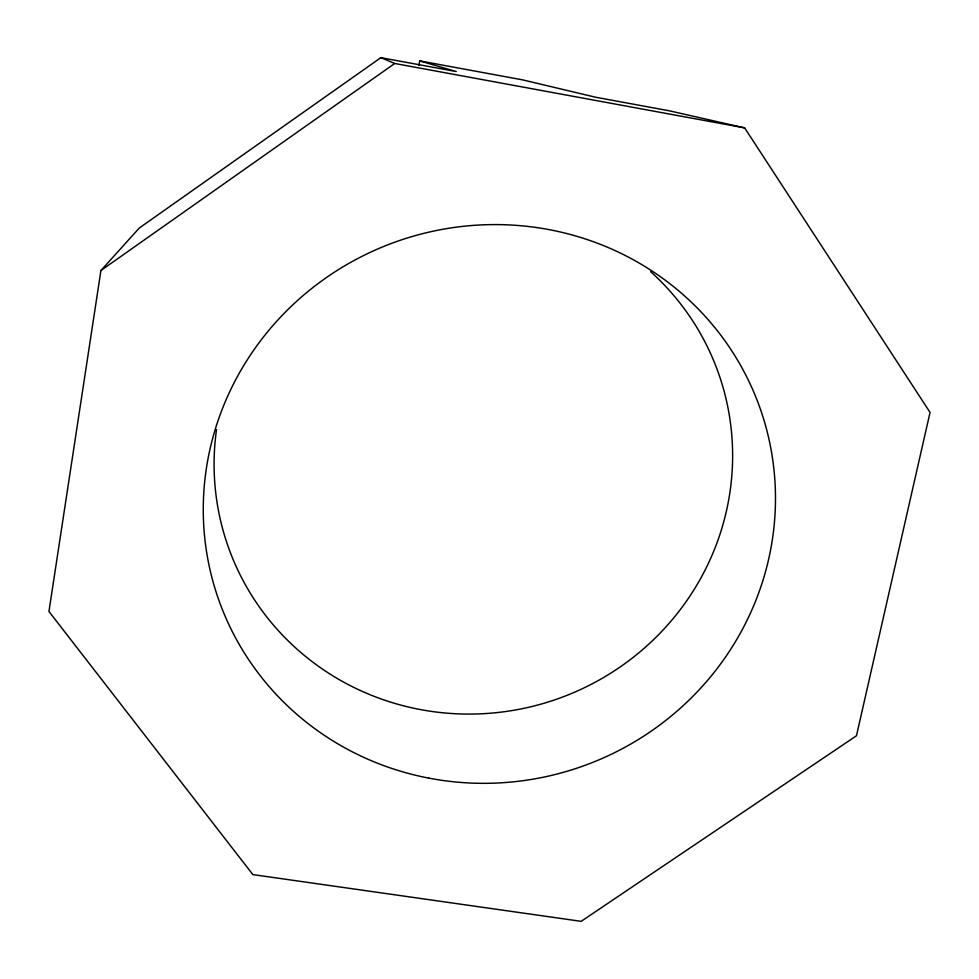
<?xml version="1.0" encoding="UTF-8"?>
<svg xmlns="http://www.w3.org/2000/svg" width="979" height="979" viewBox="0 0 979 979"><rect width="100%" height="100%" fill="white"/><g stroke="black" fill="none" stroke-linecap="round" stroke-linejoin="round"><path stroke-width="1.47" d="M419.722 60.894L456.251 71.553L380.855 57.663L139.312 228.009L100.923 270.522L48.95 611.483L252.851 874.59L581.171 921.337L856.466 735.767L930.05 412.428L744.64 127.882L669.306 110.798L595.526 97.215L522.786 79.899L419.722 60.894L418.926 65.397M100.923 270.522L394.721 63.476L744.64 127.882M380.855 57.663L394.721 63.476M650.607 271.636A260.047 253.292 -20 0 1 559.988 698.003A260.047 253.292 -20 0 1 216.506 429.634M428.949 778.158A287.128 278.33 -20 0 0 761.772 413.211A287.128 278.33 -20 0 0 277.375 320.525A287.128 278.33 -20 0 0 428.949 778.158"/></g></svg>
